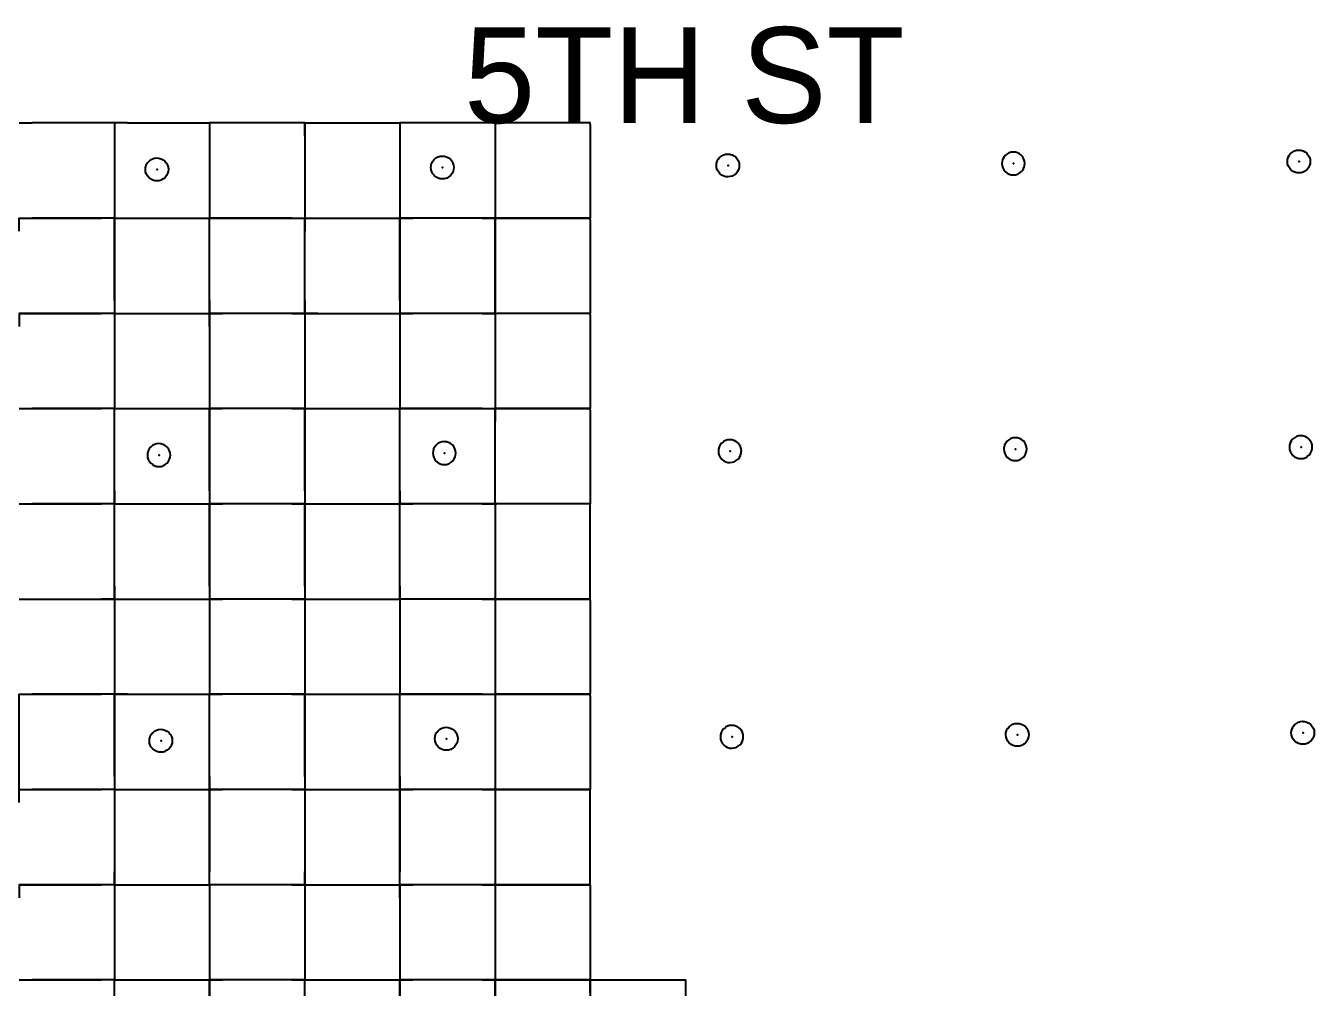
# Model space of a CAD drawing. Header units: metres. Extents: x 0 to 438, y -24 to 612.
# Drawn here: x 135.6 to 257.5, y 521.3 to 612.2 of the extents above; entities that cross this region are included whole.
import ezdxf

# ---------------------------------------------------------------- set-up
doc = ezdxf.new("R2010")
doc.units = ezdxf.units.M
for name, color, linetype in [('LAYER_01_CUT', 7, 'Continuous'), ('LAYER_04_GRID', 7, 'Continuous'), ('LAYER_05_LABELS', 7, 'Continuous')]:
    doc.layers.add(name, color=color, linetype=linetype)

msp = doc.modelspace()

# ---------------------------------------------------------------- linework, layer by layer
at = {"layer": 'LAYER_01_CUT'}
for points in [[(135, 603), (136.23, 603)], [(144, 603), (136.23, 603)], [(145.23, 603), (144, 603), (144, 601.77), (144, 594), (144, 592.77), (144, 585), (144, 583.77)], [(144, 603), (144, 595.23)], [(145.23, 603), (153, 603)], [(154.23, 603), (153, 603), (153, 601.77)], [(153, 603), (153, 595.23)], [(162, 603), (154.23, 603)], [(162, 601.77), (162, 603), (162, 595.23)], [(162, 603), (163.23, 603)], [(163.23, 603), (171, 603)], [(172.23, 603), (171, 603), (171, 601.77), (171, 594), (171, 592.77), (171, 585), (171, 583.77)], [(171, 603), (171, 595.23)], [(180, 603), (172.23, 603)], [(189, 602.85), (189, 603), (180.15, 603), (180, 603), (180, 601.77)], [(180, 603), (180, 594.15)], [(189, 602.85), (189, 594)], [(153, 601.77), (153, 594)], [(162, 601.77), (162, 594)], [(180, 601.77), (180, 594)], [(147.26, 597.83), (147.26, 597.83), (147.12, 597.99), (147.12, 598), (147.02, 598.19), (147.01, 598.19), (146.95, 598.39), (146.95, 598.4), (146.93, 598.6), (146.93, 598.61), (146.95, 598.79), (146.95, 598.8), (147, 598.99), (147.01, 599), (147.1, 599.18), (147.11, 599.19), (147.24, 599.36), (147.24, 599.36), (147.41, 599.5), (147.41, 599.5), (147.6, 599.6), (147.61, 599.61), (147.8, 599.67), (147.81, 599.67), (148.01, 599.69), (148.02, 599.69), (148.2, 599.67), (148.21, 599.67), (148.4, 599.62), (148.41, 599.61), (148.6, 599.52), (148.6, 599.51), (148.77, 599.38), (148.78, 599.38), (148.91, 599.22), (148.92, 599.21), (149.02, 599.02), (149.02, 599.02), (149.08, 598.82), (149.08, 598.81), (149.1, 598.61), (149.1, 598.6), (149.08, 598.42), (149.08, 598.41), (149.03, 598.22), (149.02, 598.21), (148.93, 598.03), (148.93, 598.02), (148.8, 597.85), (148.79, 597.85), (148.63, 597.71), (148.62, 597.71), (148.44, 597.61), (148.43, 597.6), (148.23, 597.54), (148.22, 597.54), (148.02, 597.52), (148.02, 597.52), (147.83, 597.54), (147.82, 597.54), (147.63, 597.59), (147.62, 597.6), (147.44, 597.69), (147.43, 597.7), (147.26, 597.83)], [(175.2, 599.86), (175.21, 599.86), (175.4, 599.8), (175.41, 599.8), (175.6, 599.71), (175.6, 599.7), (175.77, 599.57), (175.77, 599.56), (175.91, 599.4), (175.92, 599.39), (176.02, 599.21), (176.02, 599.2), (176.08, 599.01), (176.08, 599), (176.1, 598.8), (176.1, 598.79), (176.08, 598.6), (176.08, 598.6), (176.03, 598.4), (176.02, 598.4), (175.93, 598.21), (175.93, 598.21), (175.8, 598.04), (175.79, 598.03), (175.63, 597.9), (175.62, 597.89), (175.44, 597.79), (175.43, 597.79), (175.23, 597.73), (175.22, 597.73), (175.02, 597.71), (175.02, 597.71), (174.83, 597.72), (174.82, 597.73), (174.63, 597.78), (174.62, 597.78), (174.44, 597.88), (174.43, 597.88), (174.26, 598.01), (174.26, 598.02), (174.12, 598.18), (174.12, 598.19), (174.02, 598.37), (174.01, 598.38), (173.95, 598.58), (173.95, 598.59), (173.93, 598.78), (173.93, 598.79), (173.95, 598.98), (173.95, 598.99), (174, 599.18), (174.01, 599.19), (174.1, 599.37), (174.11, 599.38), (174.24, 599.54), (174.24, 599.55), (174.41, 599.69), (174.41, 599.69), (174.6, 599.79), (174.61, 599.79), (174.8, 599.85), (174.81, 599.85), (175.01, 599.87), (175.02, 599.87), (175.2, 599.86)], [(201.61, 599.98), (201.8, 600.04), (201.81, 600.04), (202.01, 600.06), (202.02, 600.06), (202.2, 600.05), (202.21, 600.04), (202.4, 599.99), (202.41, 599.99), (202.59, 599.89), (202.6, 599.89), (202.77, 599.76), (202.77, 599.75), (202.91, 599.59), (202.91, 599.58), (203.01, 599.4), (203.02, 599.39), (203.08, 599.19), (203.08, 599.18), (203.1, 598.99), (203.1, 598.98), (203.08, 598.79), (203.08, 598.78), (203.03, 598.59), (203.02, 598.58), (202.93, 598.4), (202.93, 598.39), (202.79, 598.23), (202.79, 598.22), (202.63, 598.08), (202.62, 598.08), (202.43, 597.98), (202.43, 597.98), (202.23, 597.92), (202.22, 597.92), (202.02, 597.89), (202.02, 597.9), (201.83, 597.91), (201.82, 597.91), (201.63, 597.97), (201.62, 597.97), (201.44, 598.06), (201.43, 598.07), (201.26, 598.2), (201.26, 598.21), (201.12, 598.37), (201.12, 598.37), (201.02, 598.56), (201.01, 598.57), (200.95, 598.76), (200.95, 598.77), (200.93, 598.97), (200.93, 598.98), (200.95, 599.17), (200.95, 599.17), (201, 599.36), (201.01, 599.37), (201.1, 599.56), (201.11, 599.56), (201.24, 599.73), (201.24, 599.74), (201.4, 599.87), (201.41, 599.88), (201.6, 599.98), (201.61, 599.98)], [(230.1, 599.16), (230.1, 599.17), (230.08, 599.37), (230.08, 599.38), (230.02, 599.57), (230.01, 599.58), (229.91, 599.77), (229.91, 599.78), (229.77, 599.94), (229.77, 599.94), (229.6, 600.07), (229.59, 600.08), (229.41, 600.17), (229.4, 600.18), (229.21, 600.23), (229.2, 600.23), (229.02, 600.25), (229.01, 600.25), (228.81, 600.23), (228.8, 600.23), (228.61, 600.17), (228.6, 600.16), (228.41, 600.06), (228.4, 600.06), (228.24, 599.92), (228.24, 599.92), (228.11, 599.75), (228.1, 599.74), (228.01, 599.56), (228, 599.55), (227.95, 599.36), (227.95, 599.35), (227.93, 599.16), (227.93, 599.16), (227.95, 598.96), (227.95, 598.95), (228.01, 598.75), (228.02, 598.75), (228.12, 598.56), (228.12, 598.55), (228.26, 598.39), (228.26, 598.39), (228.43, 598.25), (228.44, 598.25), (228.62, 598.16), (228.63, 598.15), (228.82, 598.1), (228.83, 598.1), (229.02, 598.08), (229.02, 598.08), (229.22, 598.1), (229.23, 598.1), (229.43, 598.16), (229.43, 598.17), (229.62, 598.27), (229.63, 598.27), (229.79, 598.41), (229.79, 598.41), (229.93, 598.58), (229.93, 598.58), (230.02, 598.77), (230.03, 598.78), (230.08, 598.97), (230.08, 598.98), (230.1, 599.16)], [(255.1, 599.93), (255.1, 599.94), (255.23, 600.1), (255.24, 600.11), (255.4, 600.25), (255.41, 600.25), (255.6, 600.35), (255.6, 600.35), (255.8, 600.41), (255.81, 600.41), (256.01, 600.43), (256.01, 600.43), (256.2, 600.42), (256.21, 600.42), (256.4, 600.36), (256.41, 600.36), (256.59, 600.27), (256.6, 600.26), (256.77, 600.13), (256.77, 600.12), (256.91, 599.96), (256.91, 599.95), (257.01, 599.77), (257.02, 599.76), (257.08, 599.57), (257.08, 599.56), (257.1, 599.36), (257.1, 599.35), (257.08, 599.16), (257.08, 599.16), (257.03, 598.96), (257.02, 598.96), (256.93, 598.77), (256.92, 598.76), (256.79, 598.6), (256.79, 598.59), (256.62, 598.46), (256.62, 598.45), (256.43, 598.35), (256.42, 598.35), (256.23, 598.29), (256.22, 598.29), (256.02, 598.27), (256.01, 598.27), (255.83, 598.28), (255.82, 598.29), (255.63, 598.34), (255.62, 598.34), (255.43, 598.44), (255.43, 598.44), (255.26, 598.57), (255.26, 598.58), (255.12, 598.74), (255.12, 598.75), (255.01, 598.93), (255.01, 598.94), (254.95, 599.14), (254.95, 599.14), (254.93, 599.34), (254.93, 599.35), (254.95, 599.54), (254.95, 599.55), (255, 599.74), (255.01, 599.75), (255.1, 599.93)], [(144, 595.23), (144, 594)], [(153, 595.23), (153, 594)], [(162, 595.23), (162, 594)], [(171, 595.23), (171, 594)], [(135, 592.77), (135, 594), (136.23, 594)], [(135, 594), (142.77, 594)], [(144, 594), (136.23, 594)], [(144, 594), (142.77, 594)], [(144, 586.23), (144, 594)], [(144, 594), (145.23, 594)], [(144, 594), (151.77, 594)], [(145.23, 594), (153, 594)], [(151.77, 594), (153, 594)], [(153, 583.77), (153, 585), (153, 592.77), (153, 594), (154.23, 594), (162, 594), (162, 592.77)], [(160.77, 594), (153, 594)], [(153, 586.23), (153, 594)], [(160.77, 594), (162, 594)], [(162, 586.23), (162, 594)], [(162, 594), (163.23, 594)], [(162, 594), (169.77, 594)], [(163.23, 594), (171, 594)], [(169.77, 594), (171, 594)], [(178.77, 594), (171, 594)], [(171, 586.23), (171, 594)], [(171, 594), (172.23, 594)], [(180, 594), (172.23, 594)], [(178.77, 594), (180, 594)], [(180, 594.15), (180, 594)], [(180, 592.77), (180, 594), (180, 585.15)], [(180, 594), (188.85, 594)], [(180, 594), (180.15, 594)], [(188.85, 594), (189, 594), (180.15, 594)], [(189, 593.85), (189, 594)], [(189, 593.85), (189, 585)], [(162, 585), (162, 592.77)], [(180, 585), (180, 592.77)], [(144, 586.23), (144, 585)], [(153, 586.23), (153, 585)], [(162, 586.23), (162, 585)], [(171, 586.23), (171, 585)], [(136.23, 585), (135, 585), (135, 583.77)], [(135, 585), (142.77, 585)], [(144, 585), (136.23, 585)], [(144, 585), (142.77, 585)], [(144, 585), (144, 577.23)], [(144, 585), (145.23, 585)], [(144, 585), (151.77, 585)], [(145.23, 585), (153, 585)], [(151.77, 585), (153, 585)], [(160.77, 585), (153, 585)], [(153, 585), (153, 577.23)], [(153, 585), (154.23, 585)], [(162, 585), (154.23, 585)], [(160.77, 585), (162, 585)], [(163.23, 585), (162, 585), (162, 583.77), (162, 576), (162, 574.77), (162, 567), (162, 565.77), (162, 558), (162, 556.77), (162, 549), (162, 547.77), (162, 540), (162, 538.77), (162, 531), (162, 529.77)], [(162, 585), (162, 577.23)], [(162, 585), (169.77, 585)], [(163.23, 585), (171, 585)], [(169.77, 585), (171, 585)], [(178.77, 585), (171, 585)], [(171, 585), (171, 577.23)], [(171, 585), (172.23, 585)], [(180, 585), (172.23, 585)], [(178.77, 585), (180, 585)], [(180, 585), (180, 585.15)], [(189, 584.85), (189, 585), (188.85, 585), (180, 585), (180, 583.77)], [(180, 585), (180, 576.15)], [(180, 585), (180.15, 585)], [(189, 585), (180.15, 585)], [(144, 583.77), (144, 576)], [(153, 583.77), (153, 576)], [(171, 583.77), (171, 576)], [(180, 583.77), (180, 576)], [(189, 584.85), (189, 576)], [(144, 577.23), (144, 576)], [(153, 577.23), (153, 576)], [(162, 577.23), (162, 576)], [(171, 577.23), (171, 576)], [(135, 576), (136.23, 576)], [(135, 576), (142.77, 576)], [(144, 576), (136.23, 576)], [(144, 576), (142.77, 576)], [(144, 565.77), (144, 567), (144, 574.77), (144, 576), (145.23, 576), (153, 576), (153, 574.77), (153, 567), (153, 565.77), (153, 558), (153, 556.77)], [(144, 568.23), (144, 576)], [(144, 576), (151.77, 576)], [(151.77, 576), (153, 576)], [(160.77, 576), (153, 576)], [(153, 568.23), (153, 576)], [(153, 576), (154.23, 576)], [(162, 576), (154.23, 576)], [(160.77, 576), (162, 576)], [(162, 568.23), (162, 576)], [(162, 576), (163.23, 576)], [(162, 576), (169.77, 576)], [(163.23, 576), (171, 576)], [(169.77, 576), (171, 576)], [(171, 565.77), (171, 567), (171, 574.77), (171, 576), (172.23, 576), (180, 576), (180, 574.77)], [(178.77, 576), (171, 576)], [(171, 568.23), (171, 576)], [(178.77, 576), (180, 576)], [(180, 576.15), (180, 576)], [(180, 567.15), (180, 576)], [(180, 576), (188.85, 576)], [(180, 576), (180.15, 576)], [(188.85, 576), (189, 576), (180.15, 576)], [(189, 575.85), (189, 576)], [(189, 575.85), (189, 567)], [(180, 567), (180, 574.77)], [(176.2, 572.2), (176.2, 572.21), (176.1, 572.4), (176.1, 572.4), (175.96, 572.56), (175.96, 572.57), (175.79, 572.7), (175.78, 572.71), (175.6, 572.8), (175.59, 572.8), (175.4, 572.86), (175.39, 572.86), (175.2, 572.87), (175.2, 572.88), (175, 572.85), (174.99, 572.85), (174.79, 572.79), (174.78, 572.79), (174.6, 572.69), (174.59, 572.69), (174.43, 572.55), (174.42, 572.54), (174.29, 572.38), (174.29, 572.37), (174.19, 572.19), (174.19, 572.18), (174.14, 571.99), (174.14, 571.98), (174.12, 571.79), (174.12, 571.78), (174.14, 571.59), (174.14, 571.58), (174.2, 571.38), (174.2, 571.37), (174.3, 571.19), (174.31, 571.18), (174.44, 571.02), (174.45, 571.01), (174.62, 570.88), (174.62, 570.88), (174.81, 570.78), (174.82, 570.78), (175.01, 570.73), (175.02, 570.73), (175.2, 570.71), (175.21, 570.71), (175.41, 570.73), (175.42, 570.73), (175.61, 570.79), (175.62, 570.79), (175.81, 570.89), (175.81, 570.9), (175.98, 571.03), (175.98, 571.04), (176.11, 571.21), (176.12, 571.21), (176.21, 571.4), (176.22, 571.41), (176.27, 571.6), (176.27, 571.6), (176.29, 571.79), (176.29, 571.8), (176.27, 572), (176.27, 572.01), (176.2, 572.2)], [(203.28, 571.98), (203.29, 571.99), (203.26, 572.18), (203.26, 572.19), (203.2, 572.39), (203.2, 572.4), (203.1, 572.58), (203.1, 572.59), (202.96, 572.75), (202.95, 572.76), (202.79, 572.89), (202.78, 572.89), (202.6, 572.99), (202.59, 572.99), (202.4, 573.04), (202.39, 573.05), (202.2, 573.06), (202.19, 573.06), (202, 573.04), (201.99, 573.04), (201.79, 572.98), (201.78, 572.98), (201.6, 572.88), (201.59, 572.87), (201.43, 572.74), (201.42, 572.73), (201.29, 572.57), (201.29, 572.56), (201.19, 572.37), (201.19, 572.37), (201.14, 572.17), (201.13, 572.17), (201.12, 571.98), (201.12, 571.97), (201.14, 571.77), (201.14, 571.76), (201.2, 571.57), (201.2, 571.56), (201.3, 571.38), (201.31, 571.37), (201.44, 571.21), (201.45, 571.2), (201.62, 571.07), (201.62, 571.06), (201.81, 570.97), (201.82, 570.97), (202.01, 570.91), (202.01, 570.91), (202.2, 570.9), (202.21, 570.9), (202.41, 570.92), (202.42, 570.92), (202.61, 570.98), (202.62, 570.98), (202.8, 571.08), (202.81, 571.08), (202.97, 571.22), (202.98, 571.23), (203.11, 571.39), (203.12, 571.4), (203.21, 571.58), (203.21, 571.59), (203.27, 571.78), (203.27, 571.79), (203.28, 571.98)], [(228.14, 571.95), (228.2, 571.75), (228.2, 571.75), (228.3, 571.56), (228.31, 571.55), (228.44, 571.39), (228.45, 571.39), (228.62, 571.26), (228.62, 571.25), (228.81, 571.16), (228.81, 571.15), (229.01, 571.1), (229.01, 571.1), (229.2, 571.08), (229.21, 571.08), (229.41, 571.1), (229.42, 571.1), (229.61, 571.16), (229.62, 571.17), (229.8, 571.27), (229.81, 571.27), (229.97, 571.41), (229.98, 571.41), (230.11, 571.58), (230.12, 571.59), (230.21, 571.77), (230.21, 571.78), (230.27, 571.97), (230.27, 571.98), (230.28, 572.16), (230.28, 572.17), (230.26, 572.37), (230.26, 572.38), (230.2, 572.58), (230.2, 572.58), (230.1, 572.77), (230.1, 572.78), (229.96, 572.94), (229.95, 572.94), (229.79, 573.07), (229.78, 573.08), (229.6, 573.17), (229.59, 573.18), (229.4, 573.23), (229.39, 573.23), (229.2, 573.25), (229.19, 573.25), (229, 573.23), (228.99, 573.23), (228.79, 573.17), (228.78, 573.16), (228.6, 573.06), (228.59, 573.06), (228.43, 572.92), (228.42, 572.92), (228.29, 572.75), (228.29, 572.74), (228.19, 572.56), (228.19, 572.55), (228.14, 572.36), (228.13, 572.35), (228.12, 572.17), (228.12, 572.16), (228.14, 571.96), (228.14, 571.95)], [(256.62, 571.35), (256.8, 571.45), (256.81, 571.46), (256.97, 571.59), (256.98, 571.6), (257.11, 571.77), (257.12, 571.77), (257.21, 571.96), (257.21, 571.96), (257.27, 572.16), (257.27, 572.16), (257.28, 572.35), (257.28, 572.36), (257.26, 572.56), (257.26, 572.57), (257.2, 572.76), (257.2, 572.77), (257.1, 572.95), (257.1, 572.96), (256.96, 573.12), (256.95, 573.13), (256.79, 573.26), (256.78, 573.27), (256.6, 573.36), (256.59, 573.36), (256.4, 573.42), (256.39, 573.42), (256.2, 573.43), (256.19, 573.43), (256, 573.41), (255.99, 573.41), (255.79, 573.35), (255.78, 573.35), (255.6, 573.25), (255.59, 573.25), (255.43, 573.11), (255.42, 573.1), (255.29, 572.94), (255.29, 572.93), (255.19, 572.75), (255.19, 572.74), (255.14, 572.55), (255.13, 572.54), (255.12, 572.35), (255.12, 572.34), (255.14, 572.15), (255.14, 572.14), (255.2, 571.94), (255.2, 571.93), (255.3, 571.75), (255.31, 571.74), (255.44, 571.58), (255.45, 571.57), (255.61, 571.44), (255.62, 571.44), (255.81, 571.34), (255.81, 571.34), (256.01, 571.29), (256.01, 571.28), (256.2, 571.27), (256.21, 571.27), (256.41, 571.29), (256.42, 571.29), (256.61, 571.35), (256.62, 571.35)], [(147.82, 570.59), (148.01, 570.54), (148.02, 570.54), (148.2, 570.52), (148.21, 570.52), (148.41, 570.54), (148.42, 570.54), (148.61, 570.6), (148.62, 570.61), (148.81, 570.71), (148.81, 570.71), (148.98, 570.85), (148.98, 570.85), (149.11, 571.02), (149.12, 571.03), (149.21, 571.21), (149.22, 571.22), (149.27, 571.41), (149.27, 571.42), (149.29, 571.61), (149.29, 571.61), (149.27, 571.81), (149.27, 571.82), (149.21, 572.02), (149.2, 572.02), (149.1, 572.21), (149.1, 572.22), (148.96, 572.38), (148.96, 572.38), (148.79, 572.52), (148.78, 572.52), (148.6, 572.61), (148.59, 572.62), (148.4, 572.67), (148.39, 572.67), (148.2, 572.69), (148.2, 572.69), (148, 572.67), (147.99, 572.67), (147.79, 572.61), (147.79, 572.6), (147.6, 572.5), (147.59, 572.5), (147.43, 572.36), (147.42, 572.36), (147.29, 572.19), (147.29, 572.19), (147.2, 572), (147.19, 571.99), (147.14, 571.8), (147.14, 571.79), (147.12, 571.61), (147.12, 571.6), (147.14, 571.4), (147.14, 571.39), (147.2, 571.2), (147.2, 571.19), (147.3, 571), (147.31, 571), (147.45, 570.83), (147.45, 570.83), (147.62, 570.7), (147.62, 570.69), (147.81, 570.6), (147.82, 570.59)], [(144, 568.23), (144, 567)], [(153, 568.23), (153, 567)], [(162, 568.23), (162, 567)], [(171, 568.23), (171, 567)], [(135, 567), (136.23, 567)], [(135, 567), (142.77, 567)], [(144, 567), (136.23, 567)], [(144, 567), (142.77, 567)], [(144, 559.23), (144, 567)], [(144, 567), (145.23, 567)], [(144, 567), (151.77, 567)], [(145.23, 567), (153, 567)], [(151.77, 567), (153, 567)], [(160.77, 567), (153, 567)], [(153, 559.23), (153, 567)], [(153, 567), (154.23, 567)], [(162, 567), (154.23, 567)], [(160.77, 567), (162, 567)], [(162, 559.23), (162, 567)], [(162, 567), (163.23, 567)], [(162, 567), (169.77, 567)], [(163.23, 567), (171, 567)], [(169.77, 567), (171, 567)], [(178.77, 567), (171, 567)], [(171, 559.23), (171, 567)], [(171, 567), (172.23, 567)], [(180, 567), (172.23, 567)], [(178.77, 567), (180, 567)], [(180, 567.15), (180, 567)], [(189, 557.85), (189, 558), (189, 566.85), (189, 567), (188.85, 567), (180, 567), (180, 565.77), (180, 558), (180, 556.77)], [(180, 567), (180, 558.15)], [(180, 567), (180.15, 567)], [(189, 567), (180.15, 567)], [(144, 558), (144, 565.77)], [(171, 558), (171, 565.77)], [(144, 559.23), (144, 558)], [(153, 559.23), (153, 558)], [(162, 559.23), (162, 558)], [(171, 559.23), (171, 558)], [(180, 558), (180, 558.15)], [(135, 558), (136.23, 558)], [(135, 558), (142.77, 558)], [(136.23, 558), (144, 558), (144, 556.77)], [(144, 558), (142.77, 558)], [(144, 558), (144, 550.23)], [(144, 558), (145.23, 558)], [(144, 558), (151.77, 558)], [(145.23, 558), (153, 558)], [(151.77, 558), (153, 558)], [(160.77, 558), (153, 558)], [(153, 558), (153, 550.23)], [(153, 558), (154.23, 558)], [(162, 558), (154.23, 558)], [(160.77, 558), (162, 558)], [(162, 558), (162, 550.23)], [(162, 558), (163.23, 558)], [(162, 558), (169.77, 558)], [(163.23, 558), (171, 558)], [(169.77, 558), (171, 558)], [(172.23, 558), (171, 558), (171, 556.77)], [(178.77, 558), (171, 558)], [(171, 558), (171, 550.23)], [(180, 558), (172.23, 558)], [(178.77, 558), (180, 558)], [(180, 558), (180, 549.15)], [(180, 558), (188.85, 558)], [(180, 558), (180.15, 558)], [(189, 558), (180.15, 558)], [(189, 558), (188.85, 558)], [(189, 557.85), (189, 549)], [(144, 556.77), (144, 549)], [(153, 556.77), (153, 549)], [(171, 556.77), (171, 549)], [(180, 556.77), (180, 549)], [(144, 550.23), (144, 549)], [(153, 550.23), (153, 549)], [(162, 550.23), (162, 549)], [(171, 550.23), (171, 549)], [(135, 538.77), (135, 540), (135, 547.77), (135, 549), (136.23, 549)], [(135, 549), (142.77, 549)], [(144, 549), (136.23, 549)], [(144, 549), (142.77, 549)], [(145.23, 549), (144, 549), (144, 547.77), (144, 540), (144, 538.77), (144, 531), (144, 529.77)], [(144, 541.23), (144, 549)], [(144, 549), (151.77, 549)], [(145.23, 549), (153, 549)], [(151.77, 549), (153, 549)], [(153, 538.77), (153, 540), (153, 547.77), (153, 549), (154.23, 549)], [(160.77, 549), (153, 549)], [(153, 541.23), (153, 549)], [(162, 549), (154.23, 549)], [(160.77, 549), (162, 549)], [(162, 541.23), (162, 549)], [(162, 549), (163.23, 549)], [(162, 549), (169.77, 549)], [(163.23, 549), (171, 549)], [(169.77, 549), (171, 549)], [(171, 529.77), (171, 531), (171, 538.77), (171, 540), (171, 547.77), (171, 549), (172.23, 549), (180, 549), (180, 547.77), (180, 540), (180, 538.77), (180, 531), (180, 529.77)], [(178.77, 549), (171, 549)], [(171, 541.23), (171, 549)], [(178.77, 549), (180, 549)], [(180, 549.15), (180, 549)], [(180, 549), (180, 540.15)], [(180, 549), (188.85, 549)], [(180, 549), (180.15, 549)], [(189, 549), (180.15, 549)], [(189, 548.85), (189, 549), (188.85, 549)], [(189, 548.85), (189, 540)], [(201.49, 544.38), (201.49, 544.37), (201.63, 544.21), (201.64, 544.2), (201.8, 544.07), (201.81, 544.06), (201.99, 543.97), (202, 543.97), (202.19, 543.91), (202.2, 543.91), (202.39, 543.9), (202.4, 543.9), (202.59, 543.92), (202.6, 543.92), (202.8, 543.98), (202.81, 543.98), (202.99, 544.08), (203, 544.08), (203.16, 544.22), (203.17, 544.23), (203.3, 544.39), (203.3, 544.4), (203.4, 544.58), (203.4, 544.59), (203.45, 544.78), (203.46, 544.79), (203.47, 544.98), (203.47, 544.99), (203.45, 545.19), (203.45, 545.19), (203.39, 545.39), (203.39, 545.4), (203.29, 545.58), (203.28, 545.59), (203.15, 545.75), (203.14, 545.76), (202.98, 545.89), (202.97, 545.89), (202.78, 545.99), (202.78, 545.99), (202.58, 546.04), (202.58, 546.05), (202.39, 546.06), (202.38, 546.06), (202.18, 546.04), (202.17, 546.04), (201.98, 545.98), (201.97, 545.98), (201.79, 545.88), (201.78, 545.87), (201.62, 545.74), (201.61, 545.73), (201.48, 545.57), (201.47, 545.56), (201.38, 545.37), (201.38, 545.37), (201.32, 545.17), (201.32, 545.17), (201.31, 544.98), (201.31, 544.97), (201.33, 544.77), (201.33, 544.76), (201.39, 544.57), (201.39, 544.56), (201.49, 544.38)], [(228.62, 545.92), (228.78, 546.06), (228.79, 546.06), (228.97, 546.16), (228.98, 546.17), (229.17, 546.23), (229.18, 546.23), (229.38, 546.25), (229.39, 546.25), (229.58, 546.23), (229.58, 546.23), (229.77, 546.18), (229.78, 546.17), (229.97, 546.08), (229.97, 546.08), (230.14, 545.94), (230.15, 545.94), (230.28, 545.78), (230.29, 545.77), (230.39, 545.58), (230.39, 545.58), (230.45, 545.38), (230.45, 545.37), (230.47, 545.17), (230.47, 545.17), (230.46, 544.98), (230.45, 544.97), (230.4, 544.78), (230.4, 544.77), (230.3, 544.59), (230.3, 544.58), (230.17, 544.41), (230.16, 544.41), (230, 544.27), (229.99, 544.27), (229.81, 544.17), (229.8, 544.16), (229.6, 544.1), (229.59, 544.1), (229.4, 544.08), (229.39, 544.08), (229.2, 544.1), (229.19, 544.1), (229, 544.15), (228.99, 544.16), (228.81, 544.25), (228.8, 544.26), (228.64, 544.39), (228.63, 544.39), (228.49, 544.56), (228.49, 544.56), (228.39, 544.75), (228.39, 544.76), (228.33, 544.95), (228.33, 544.96), (228.3, 545.16), (228.31, 545.17), (228.32, 545.35), (228.32, 545.36), (228.38, 545.55), (228.38, 545.56), (228.47, 545.75), (228.48, 545.75), (228.61, 545.92), (228.62, 545.92)], [(255.32, 545.15), (255.3, 545.34), (255.3, 545.35), (255.32, 545.54), (255.32, 545.55), (255.38, 545.74), (255.38, 545.75), (255.47, 545.93), (255.48, 545.94), (255.61, 546.1), (255.61, 546.11), (255.78, 546.25), (255.78, 546.25), (255.97, 546.35), (255.98, 546.35), (256.17, 546.41), (256.18, 546.41), (256.38, 546.44), (256.39, 546.43), (256.57, 546.42), (256.58, 546.42), (256.77, 546.36), (256.78, 546.36), (256.97, 546.27), (256.97, 546.26), (257.14, 546.13), (257.15, 546.12), (257.28, 545.96), (257.29, 545.96), (257.39, 545.77), (257.39, 545.76), (257.45, 545.57), (257.45, 545.56), (257.47, 545.36), (257.47, 545.35), (257.45, 545.16), (257.45, 545.16), (257.4, 544.97), (257.4, 544.96), (257.3, 544.77), (257.3, 544.77), (257.17, 544.6), (257.16, 544.59), (257, 544.46), (256.99, 544.45), (256.81, 544.35), (256.8, 544.35), (256.6, 544.29), (256.59, 544.29), (256.39, 544.27), (256.39, 544.27), (256.2, 544.29), (256.19, 544.29), (256, 544.34), (255.99, 544.34), (255.81, 544.44), (255.8, 544.44), (255.63, 544.57), (255.63, 544.58), (255.49, 544.74), (255.49, 544.75), (255.39, 544.93), (255.39, 544.94), (255.33, 545.14), (255.32, 545.15)], [(149.4, 544.22), (149.4, 544.21), (149.3, 544.03), (149.3, 544.02), (149.17, 543.85), (149.16, 543.85), (149, 543.71), (148.99, 543.71), (148.81, 543.61), (148.8, 543.6), (148.6, 543.54), (148.6, 543.54), (148.4, 543.52), (148.39, 543.52), (148.2, 543.54), (148.19, 543.54), (148, 543.59), (148, 543.6), (147.81, 543.69), (147.8, 543.7), (147.64, 543.83), (147.63, 543.83), (147.49, 544), (147.49, 544), (147.39, 544.19), (147.39, 544.2), (147.33, 544.39), (147.33, 544.4), (147.31, 544.6), (147.31, 544.61), (147.32, 544.79), (147.32, 544.8), (147.38, 544.99), (147.38, 545), (147.47, 545.19), (147.48, 545.19), (147.61, 545.36), (147.62, 545.36), (147.78, 545.5), (147.79, 545.51), (147.97, 545.61), (147.98, 545.61), (148.18, 545.67), (148.18, 545.67), (148.38, 545.69), (148.39, 545.69), (148.58, 545.67), (148.58, 545.67), (148.78, 545.62), (148.78, 545.61), (148.97, 545.52), (148.98, 545.52), (149.14, 545.39), (149.15, 545.38), (149.28, 545.22), (149.29, 545.21), (149.39, 545.02), (149.39, 545.02), (149.45, 544.82), (149.45, 544.81), (149.47, 544.61), (149.47, 544.61), (149.46, 544.42), (149.45, 544.41), (149.4, 544.22)], [(174.47, 545.37), (174.48, 545.38), (174.61, 545.55), (174.62, 545.55), (174.78, 545.69), (174.79, 545.69), (174.97, 545.79), (174.98, 545.79), (175.18, 545.85), (175.18, 545.86), (175.38, 545.88), (175.39, 545.88), (175.58, 545.86), (175.58, 545.86), (175.78, 545.8), (175.78, 545.8), (175.97, 545.71), (175.98, 545.7), (176.14, 545.57), (176.15, 545.57), (176.28, 545.4), (176.29, 545.4), (176.39, 545.21), (176.39, 545.2), (176.45, 545.01), (176.45, 545), (176.47, 544.8), (176.47, 544.79), (176.46, 544.61), (176.45, 544.6), (176.4, 544.41), (176.4, 544.4), (176.3, 544.21), (176.3, 544.21), (176.17, 544.04), (176.16, 544.03), (176, 543.9), (175.99, 543.89), (175.81, 543.79), (175.8, 543.79), (175.6, 543.73), (175.6, 543.73), (175.4, 543.71), (175.39, 543.71), (175.2, 543.73), (175.19, 543.73), (175, 543.78), (175, 543.78), (174.81, 543.88), (174.8, 543.88), (174.64, 544.01), (174.63, 544.02), (174.49, 544.18), (174.49, 544.19), (174.39, 544.37), (174.39, 544.38), (174.33, 544.58), (174.33, 544.59), (174.31, 544.79), (174.31, 544.79), (174.32, 544.98), (174.32, 544.99), (174.38, 545.18), (174.38, 545.19), (174.47, 545.37)], [(144, 541.23), (144, 540)], [(153, 541.23), (153, 540)], [(162, 541.23), (162, 540)], [(171, 541.23), (171, 540)], [(135, 540), (136.23, 540)], [(135, 540), (142.77, 540)], [(144, 540), (136.23, 540)], [(144, 540), (142.77, 540)], [(144, 540), (144, 532.23)], [(144, 540), (145.23, 540)], [(144, 540), (151.77, 540)], [(145.23, 540), (153, 540)], [(151.77, 540), (153, 540)], [(160.77, 540), (153, 540)], [(153, 540), (153, 532.23)], [(153, 540), (154.23, 540)], [(162, 540), (154.23, 540)], [(160.77, 540), (162, 540)], [(162, 540), (162, 532.23)], [(162, 540), (163.23, 540)], [(162, 540), (169.77, 540)], [(163.23, 540), (171, 540)], [(169.77, 540), (171, 540)], [(178.77, 540), (171, 540)], [(171, 540), (171, 532.23)], [(171, 540), (172.23, 540)], [(180, 540), (172.23, 540)], [(178.77, 540), (180, 540)], [(180, 540), (180, 540.15)], [(180, 540), (180, 531.15)], [(180, 540), (188.85, 540)], [(180, 540), (180.15, 540)], [(189, 540), (180.15, 540)], [(189, 539.85), (189, 540), (188.85, 540)], [(189, 531), (189, 539.85)], [(153, 531), (153, 538.77)], [(144, 531), (144, 532.23)], [(153, 531), (153, 532.23)], [(162, 531), (162, 532.23)], [(171, 531), (171, 532.23)], [(136.23, 531), (135, 531), (135, 529.77)], [(135, 531), (142.77, 531)], [(144, 531), (136.23, 531)], [(144, 531), (142.77, 531)], [(144, 531), (144, 523.23)], [(144, 531), (145.23, 531)], [(144, 531), (151.77, 531)], [(145.23, 531), (153, 531)], [(151.77, 531), (153, 531)], [(154.23, 531), (153, 531), (153, 529.77)], [(160.77, 531), (153, 531)], [(153, 531), (153, 523.23)], [(162, 531), (154.23, 531)], [(160.77, 531), (162, 531)], [(162, 531), (162, 523.23)], [(162, 531), (163.23, 531)], [(162, 531), (169.77, 531)], [(163.23, 531), (171, 531)], [(169.77, 531), (171, 531)], [(178.77, 531), (171, 531)], [(171, 531), (171, 523.23)], [(171, 531), (172.23, 531)], [(180, 531), (172.23, 531)], [(178.77, 531), (180, 531)], [(180, 531), (180, 531.15)], [(180, 531), (180, 522.15)], [(180, 531), (188.85, 531)], [(180, 531), (180.15, 531)], [(189, 531), (180.15, 531)], [(188.85, 531), (189, 531), (189, 530.85)], [(189, 530.85), (189, 522)], [(144, 529.77), (144, 522)], [(153, 529.77), (153, 522)], [(162, 529.77), (162, 522)], [(171, 529.77), (171, 522)], [(180, 529.77), (180, 522)], [(144, 523.23), (144, 522)], [(153, 523.23), (153, 522)], [(162, 523.23), (162, 522)], [(171, 523.23), (171, 522)], [(135, 522), (136.23, 522)], [(135, 522), (142.77, 522)], [(144, 522), (136.23, 522)], [(144, 522), (142.77, 522)], [(144, 520.77), (144, 522), (145.23, 522), (153, 522), (153, 520.77), (153, 513), (153, 511.77)], [(144, 514.23), (144, 522)], [(144, 522), (151.77, 522)], [(151.77, 522), (153, 522)], [(160.77, 522), (153, 522)], [(153, 514.23), (153, 522)], [(153, 522), (154.23, 522)], [(162, 522), (154.23, 522)], [(160.77, 522), (162, 522)], [(162, 520.77), (162, 522), (163.23, 522), (171, 522), (171, 520.77), (171, 513), (171, 511.77)], [(162, 514.23), (162, 522)], [(162, 522), (169.77, 522)], [(169.77, 522), (171, 522)], [(178.77, 522), (171, 522)], [(171, 514.23), (171, 522)], [(171, 522), (172.23, 522)], [(180, 522), (172.23, 522)], [(178.77, 522), (180, 522)], [(180, 522.15), (180, 522)], [(181.23, 522), (180, 522), (180, 520.77), (180, 513), (180, 511.77), (180, 504), (180, 502.77), (180, 495), (180, 493.77), (180, 486), (180, 484.77)], [(180, 514.23), (180, 522)], [(180, 522), (188.85, 522)], [(189, 522), (181.23, 522)], [(189, 522), (188.85, 522)], [(189, 520.77), (189, 522), (189, 513.15)], [(189, 522), (189.15, 522)], [(189.15, 522), (198, 522), (198, 521.85)], [(198, 521.85), (198, 513)]]:
    msp.add_lwpolyline(points, dxfattribs=at)
at = {"layer": 'LAYER_04_GRID'}
for p in [(148.04, 598.61), (175.04, 598.79), (202.04, 598.98), (229.04, 599.16), (256.04, 599.35), (148.23, 571.61), (175.23, 571.79), (202.23, 571.98), (229.23, 572.17), (256.23, 572.35), (175.42, 544.79), (202.42, 544.98), (229.42, 545.17), (256.41, 545.35), (148.42, 544.61)]:
    msp.add_point(p, dxfattribs=at)

# ---------------------------------------------------------------- texts
at = {"layer": 'LAYER_05_LABELS'}
msp.add_text('5TH ST', height=9.045, dxfattribs=at).set_placement((177.07, 603))

doc.saveas('drawing.dxf')
